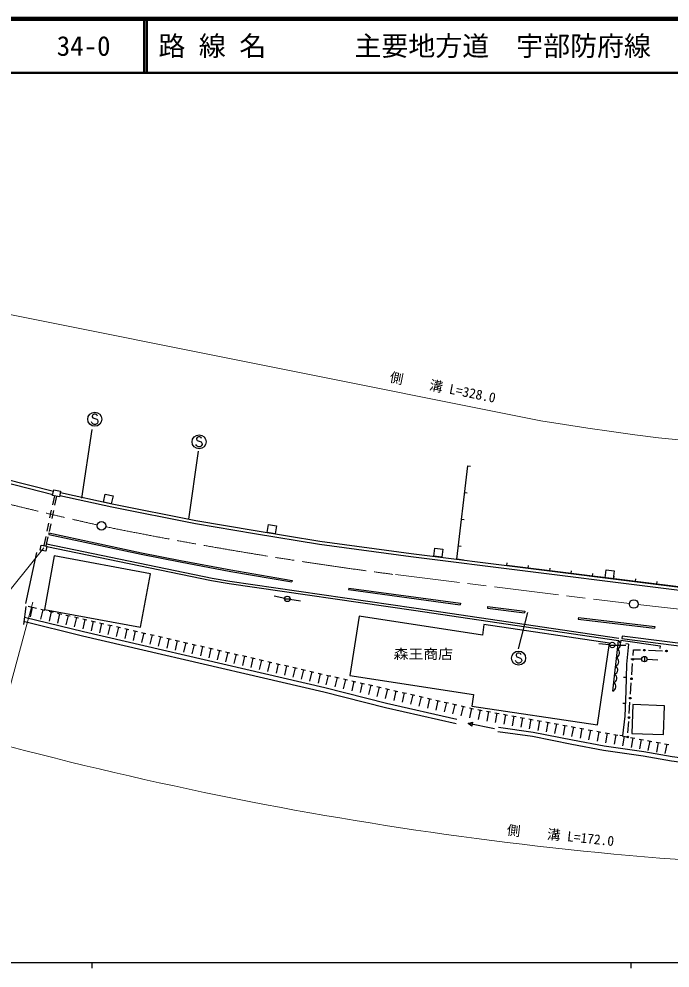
# Model space of a CAD drawing. Units: millimetres, scale not verified. Extents: x 40000 to 680000, y 20000 to 380000.
# Drawn here: x 154516 to 275272, y 204000 to 380000 of the extents above; entities that cross this region are included whole.
import ezdxf
from ezdxf.enums import TextEntityAlignment as Align

# ---------------------------------------------------------------- set-up
doc = ezdxf.new("R2010")
doc.units = ezdxf.units.MM
doc.header["$LTSCALE"] = 1000
doc.linetypes.add('CHAIN', pattern=[18.5, 12, -1.5, 3.5, -1.5])
for name, color, linetype, lineweight in [('M-BGD', 7, 'Continuous', 25), ('M-BMK', 2, 'CHAIN', 13), ('M-BMK-ROW', 30, 'Continuous', 25), ('M-BMK-SRVR', 3, 'Continuous', 25), ('M-STR-HTXT', 7, 'Continuous', 13), ('M-STR-STRC', 7, 'Continuous', 25), ('M-TTL', 2, 'Continuous', 140), ('M-TTL-BAND', 7, 'Continuous', 25), ('M-TTL-LINE', 7, 'Continuous', 50)]:
    doc.layers.add(name, color=color, linetype=linetype, lineweight=lineweight)
doc.layers.add('M-TTL-TXT', color=7, linetype='Continuous')
doc.styles.add('ＭＳ ゴシック', font='')
doc.styles.get('ＭＳ ゴシック').set_extended_font_data('MS Gothic')

msp = doc.modelspace()

# ---------------------------------------------------------------- linework, layer by layer
at = {"layer": 'M-BGD'}
for p, q in [((237743, 297115), (238240, 297057)), ((237172, 292169), (237668, 292111)), ((161081, 291588), (160723, 289908)), ((161493, 291500), (161134, 289820)), ((160514, 288930), (160201, 287463)), ((160926, 288842), (160612, 287375)), ((236601, 287223), (237097, 287165)), ((159992, 286485), (159679, 285018)), ((160404, 286397), (160090, 284930)), ((159470, 284040), (159111, 282361)), ((159882, 283952), (159523, 282273)), ((160084, 284682), (160027, 284418)), ((236029, 282277), (236526, 282219)), ((155784, 271628), (157808, 281045)), ((245017, 278646), (245079, 279142)), ((245017, 278646), (245079, 279142)), ((284725, 273689), (245017, 278646)), ((248988, 278150), (249050, 278646)), ((252959, 277654), (253021, 278151)), ((256930, 277159), (256991, 277655)), ((260900, 276663), (260962, 277159)), ((264871, 276167), (264933, 276664)), ((205179, 275874), (205133, 275608)), ((268842, 275672), (268904, 276168)), ((272813, 275176), (272875, 275672)), ((203797, 272558), (201841, 272971)), ((215692, 274465), (215652, 274168)), ((215652, 274168), (236350, 271380)), ((215692, 274465), (236390, 271677)), ((155763, 271070), (155370, 267696)), ((156209, 271081), (157768, 270722)), ((203787, 272455), (204787, 272455)), ((204782, 272387), (206763, 272115)), ((236390, 271677), (236350, 271380)), ((156988, 270902), (156585, 269148)), ((158937, 270453), (158534, 268699)), ((158548, 270543), (159327, 270363)), ((160497, 270094), (160093, 268340)), ((160107, 270184), (160886, 270005)), ((162056, 269735), (161652, 267981)), ((161666, 269825), (162446, 269646)), ((163615, 269376), (163211, 267622)), ((163225, 269466), (164005, 269287)), ((241445, 271024), (241408, 270726)), ((241408, 270726), (248275, 269865)), ((241445, 271024), (248312, 270162)), ((248312, 270162), (248275, 269865)), ((165174, 269018), (164771, 267263)), ((164784, 269107), (165564, 268928)), ((166734, 268659), (166330, 266904)), ((166344, 268748), (167123, 268569)), ((168293, 268300), (167889, 266546)), ((167903, 268389), (168683, 268210)), ((169852, 267941), (169448, 266187)), ((169462, 268031), (170242, 267851)), ((171411, 267582), (171007, 265828)), ((171021, 267672), (171801, 267492)), ((258278, 268977), (258243, 268679)), ((258243, 268679), (272403, 267015)), ((258278, 268977), (272438, 267313)), ((172970, 267223), (172567, 265469)), ((172581, 267313), (173360, 267133)), ((174530, 266864), (174126, 265110)), ((174140, 266954), (174919, 266774)), ((176089, 266505), (175685, 264751)), ((175699, 266595), (176479, 266415)), ((177648, 266146), (177244, 264392)), ((177258, 266236), (178038, 266057)), ((179207, 265787), (178804, 264033)), ((178818, 265877), (179597, 265698)), ((272438, 267313), (272403, 267015)), ((180767, 265428), (180363, 263674)), ((180377, 265518), (181156, 265339)), ((182326, 265069), (181922, 263315)), ((181936, 265159), (182716, 264980)), ((183885, 264711), (183481, 262956)), ((183495, 264800), (184275, 264621)), ((185444, 264352), (185040, 262598)), ((185054, 264441), (185834, 264262)), ((186614, 264082), (187393, 263903)), ((264074, 263942), (262081, 264113)), ((264648, 255366), (265688, 264715)), ((266152, 264791), (266083, 264296)), ((266152, 264791), (273472, 263776)), ((267565, 264079), (267067, 264131)), ((187003, 263993), (186600, 262239)), ((188563, 263634), (188159, 261880)), ((188173, 263724), (188952, 263544)), ((190122, 263275), (189718, 261521)), ((189732, 263365), (190512, 263185)), ((191681, 262916), (191277, 261162)), ((191291, 263006), (192071, 262826)), ((193240, 262557), (192837, 260803)), ((192851, 262647), (193630, 262467)), ((194410, 262288), (195189, 262108)), ((264072, 263899), (265072, 263899)), ((265072, 263899), (267072, 263899)), ((268410, 261983), (268479, 263033)), ((268479, 263033), (269774, 262981)), ((271272, 262920), (273862, 262816)), ((273472, 263776), (273404, 263281)), ((273472, 263776), (273404, 263281)), ((194800, 262198), (194396, 260444)), ((196359, 261839), (195955, 260085)), ((195969, 261929), (196749, 261750)), ((197918, 261480), (197514, 259726)), ((197528, 261570), (198308, 261391)), ((199477, 261121), (199073, 259367)), ((199087, 261211), (199867, 261032)), ((201036, 260763), (200633, 259008)), ((200647, 260852), (201426, 260673)), ((202206, 260493), (202985, 260314)), ((270023, 261285), (268023, 261302)), ((268176, 258388), (268313, 260487)), ((270523, 261781), (270523, 260781)), ((271023, 261258), (273020, 261165)), ((202596, 260404), (202192, 258650)), ((204155, 260045), (203751, 258291)), ((203765, 260134), (204545, 259955)), ((205714, 259686), (205310, 257932)), ((205324, 259776), (206104, 259596)), ((207273, 259327), (206870, 257573)), ((206884, 259417), (207663, 259237)), ((208833, 258968), (208429, 257214)), ((208443, 259058), (209222, 258878)), ((210392, 258609), (209988, 256855)), ((210002, 258699), (210782, 258519)), ((211843, 258275), (211440, 256521)), ((211561, 258340), (212126, 258210)), ((212126, 258210), (212341, 258161)), ((213510, 257892), (213108, 256138)), ((213121, 257982), (213900, 257803)), ((215070, 257535), (214667, 255780)), ((214680, 257624), (215460, 257445)), ((216629, 257177), (216227, 255422)), ((216240, 257266), (217019, 257087)), ((267141, 257847), (266641, 257854)), ((218189, 256819), (217786, 255065)), ((217799, 256908), (218579, 256730)), ((219748, 256461), (219346, 254707)), ((219359, 256551), (220138, 256372)), ((221308, 256103), (220905, 254349)), ((220918, 256193), (221698, 256014)), ((222867, 255746), (222465, 253991)), ((222478, 255835), (223257, 255656)), ((224427, 255388), (224024, 253633)), ((224037, 255477), (224817, 255298)), ((267941, 254792), (268078, 256891)), ((225986, 255030), (225584, 253276)), ((225597, 255120), (226376, 254941)), ((227546, 254672), (227143, 252918)), ((227156, 254762), (227936, 254583)), ((229105, 254315), (228703, 252560)), ((228716, 254404), (229495, 254225)), ((230665, 253957), (230262, 252202)), ((230275, 254046), (231055, 253867)), ((232224, 253599), (231822, 251845)), ((231834, 253689), (232614, 253510)), ((233784, 253241), (233381, 251487)), ((233394, 253331), (234174, 253152)), ((235343, 252884), (234941, 251129)), ((234953, 252973), (235733, 252794)), ((236903, 252526), (236500, 250771)), ((236513, 252615), (237293, 252436)), ((238462, 252168), (238060, 250414)), ((238072, 252257), (238852, 252079)), ((239637, 251922), (240424, 251778)), ((240030, 251850), (239707, 250079)), ((267000, 253027), (266500, 253049)), ((267707, 251197), (267844, 253295)), ((241211, 251635), (241998, 251491)), ((241604, 251563), (241281, 249792)), ((242785, 251348), (243572, 251204)), ((243178, 251276), (242855, 249505)), ((244359, 251061), (245146, 250917)), ((244752, 250989), (244429, 249218)), ((245933, 250773), (246720, 250630)), ((246326, 250702), (246003, 248931)), ((247507, 250486), (248294, 250343)), ((247900, 250414), (247577, 248644)), ((249081, 250199), (249868, 250056)), ((249474, 250127), (249151, 248357)), ((237824, 249360), (238632, 249582)), ((242728, 248384), (237824, 249360)), ((238486, 248846), (237824, 249360)), ((238632, 249582), (238486, 248846)), ((250655, 249912), (251442, 249768)), ((251048, 249840), (250725, 248069)), ((252229, 249625), (253016, 249481)), ((252622, 249553), (252299, 247782)), ((253803, 249338), (254590, 249194)), ((254196, 249266), (253873, 247495)), ((255377, 249050), (256164, 248907)), ((255770, 248979), (255447, 247208)), ((256951, 248763), (257738, 248620)), ((257344, 248692), (257021, 246921)), ((258525, 248476), (259312, 248333)), ((258918, 248404), (258595, 246634)), ((260099, 248189), (260886, 248045)), ((267473, 247601), (267609, 249700)), ((260492, 248117), (260169, 246346)), ((261673, 247902), (262460, 247758)), ((262066, 247830), (261743, 246059)), ((263247, 247615), (264034, 247471)), ((263640, 247543), (263317, 245772)), ((264821, 247328), (265608, 247184)), ((265214, 247256), (264891, 245485)), ((266446, 247031), (265950, 247092)), ((266395, 247040), (267182, 246897)), ((266788, 246969), (266465, 245198)), ((267969, 246753), (268756, 246610)), ((268362, 246681), (268039, 244911)), ((269543, 246466), (270330, 246323)), ((269936, 246394), (269613, 244624)), ((271117, 246179), (271904, 246035)), ((271510, 246107), (271187, 244336)), ((272691, 245892), (273478, 245748)), ((273084, 245820), (272761, 244049)), ((274265, 245605), (275052, 245461)), ((274658, 245533), (274335, 243762))]:
    msp.add_line(p, q, dxfattribs=at)
for points in [[(73083, 315137), (130380, 299779), (141913, 296608), (160789, 291822)], [(73239, 315716), (130537, 300358), (142066, 297188), (160937, 292404)], [(236963, 279651), (235744, 279804), (237743, 297115)], [(162213, 292195), (171823, 290054), (187344, 287003), (198318, 285112), (210345, 283171), (227238, 280865), (292387, 272732), (302957, 271470), (311838, 270624), (325801, 269872), (336444, 269684), (345121, 269881), (356940, 271012), (363060, 271779), (372674, 273275), (381237, 276686), (394364, 279363)], [(162093, 291658), (171710, 289515), (187244, 286462), (198228, 284569), (210264, 282627), (227167, 280320), (292321, 272186), (302899, 270923), (311797, 270076), (325781, 269322), (336445, 269134), (345153, 269332), (357000, 270465), (363137, 271234), (372820, 272741), (381395, 276157), (394474, 278824)], [(160027, 284418), (177208, 280736), (184432, 279320), (193784, 277554), (205133, 275608)], [(160084, 284682), (177262, 281001), (184483, 279586), (193832, 277820), (205179, 275874)], [(159606, 282661), (190326, 276314), (193600, 275765), (227774, 270779), (265754, 265160)], [(159693, 282183), (190243, 275871), (193530, 275320), (227709, 270334), (265688, 264715)], [(155340, 268314), (166297, 265604), (211067, 255231), (222507, 252330), (235583, 249362)], [(155532, 269090), (166483, 266382), (211256, 256009), (222694, 253108), (235760, 250142)], [(240468, 265757), (217590, 269274), (215895, 258248), (238830, 254723)], [(264061, 264224), (240755, 267685), (240468, 265757)], [(238830, 254723), (238507, 252550), (261813, 249090), (264061, 264224)], [(329877, 259485), (324206, 260354), (318948, 260262), (308794, 260717), (299801, 261345), (266396, 265569), (266328, 265087), (299570, 260829)], [(267565, 264079), (267176, 260336), (267106, 255357), (266894, 250696), (266446, 247031)], [(243324, 247866), (249751, 246975), (257053, 245519), (262914, 244409), (270308, 243372), (275562, 242407), (281718, 241602), (284216, 241373), (298064, 241105), (308899, 241547), (315433, 242541), (319898, 243149), (322592, 243340), (338046, 246775), (346043, 248304), (360550, 251253), (365732, 252655), (372765, 255052), (375153, 255455), (384349, 257860), (392409, 259531), (399024, 260586), (411668, 262346)], [(243434, 248659), (249885, 247764), (257206, 246305), (263044, 245198), (270436, 244162), (275686, 243197), (281807, 242397), (284260, 242172), (298056, 241905), (308822, 242344), (315319, 243333), (319816, 243945), (322476, 244134), (337884, 247559), (345888, 249089), (360366, 252032), (365498, 253421), (372568, 255830), (374985, 256238), (384166, 258639), (392264, 260318), (398911, 261378), (411592, 262979)]]:
    msp.add_lwpolyline(points, dxfattribs=at)
for points in [[(160954, 292668), (162241, 292417), (162041, 291393), (160754, 291644)], [(158636, 282447), (159704, 282237), (159520, 281300), (158453, 281509)], [(159220, 270511), (177084, 267191), (178931, 277128), (161067, 280449)], [(268163, 247512), (274048, 247277), (274262, 252608), (268376, 252843)]]:
    msp.add_lwpolyline(points, close=True, dxfattribs=at)
for centre, radius in [((204287, 272455), 500), ((264572, 263899), 500), ((270523, 262950), 150), ((270523, 262950), 120), ((270523, 262950), 100), ((274611, 262786), 150), ((274611, 262786), 120), ((274611, 262786), 100), ((268362, 261235), 150), ((268362, 261235), 120), ((268362, 261235), 100), ((270523, 261281), 500), ((268127, 257639), 150), ((268127, 257639), 120), ((268127, 257639), 100), ((267893, 254044), 150), ((267893, 254044), 120), ((267893, 254044), 100), ((267658, 250448), 150), ((267658, 250448), 120), ((267658, 250448), 100), ((267424, 246853), 150), ((267424, 246853), 120), ((267424, 246853), 100)]:
    msp.add_circle(centre, radius, dxfattribs=at)
for centre in [(265239, 263976), (265066, 262418), (264893, 260860), (264719, 259302), (264546, 257743), (264373, 256185)]:
    msp.add_arc(centre, 864, 288.58969, 58.72132, dxfattribs=at)
at = {"layer": 'M-BMK'}
for p, q in [((224327, 276950), (267743, 271603)), ((269332, 271415), (300499, 267859))]:
    msp.add_line(p, q, dxfattribs=at)
for centre, radius, start, end in [((358942, 1129153), 864109, 254.53723, 257.30499), ((321492, 1031366), 760647, 258.55886, 262.66098)]:
    msp.add_arc(centre, radius, start, end, dxfattribs=at)
at = {"layer": 'M-BMK-ROW'}
for p, q in [((170171, 290407), (170497, 291872)), ((171635, 290081), (170171, 290407)), ((170497, 291872), (171961, 291545)), ((171961, 291545), (171635, 290081)), ((200535, 284756), (200774, 286237)), ((200774, 286237), (202254, 285998)), ((202254, 285998), (202016, 284517)), ((202016, 284517), (200535, 284756)), ((231464, 280351), (231650, 281840)), ((231650, 281840), (233138, 281654)), ((233138, 281654), (232952, 280165)), ((232952, 280165), (231464, 280351)), ((263214, 276368), (263400, 277857)), ((264703, 276183), (263214, 276368)), ((263400, 277857), (264888, 277671)), ((264888, 277671), (264703, 276183))]:
    msp.add_line(p, q, dxfattribs=at)
at = {"layer": 'M-BMK-SRVR'}
for centre in [(169825, 285993), (268537, 271505)]:
    msp.add_circle(centre, 800, dxfattribs=at)
at = {"layer": 'M-STR-HTXT'}
for p, q in [((78872, 339951), (251316, 305487)), ((159096, 281954), (137621, 255076)), ((149631, 244417), (157083, 271820))]:
    msp.add_line(p, q, dxfattribs=at)
for centre, radius, start, end in [((321987, 719717), 420215, 260.31817, 279.53273), ((329675, 914167), 692070, 254.95371, 270.05538)]:
    msp.add_arc(centre, radius, start, end, dxfattribs=at)
at = {"layer": 'M-STR-STRC'}
for p, q in [((168223, 306598), (168104, 306362)), ((168104, 306362), (168104, 306243)), ((168104, 306243), (168223, 306007)), ((168459, 306716), (168223, 306598)), ((168695, 306716), (168459, 306716)), ((168932, 306598), (168695, 306716)), ((169050, 306362), (168932, 306598)), ((168104, 305062), (167986, 305298)), ((168223, 304943), (168104, 305062)), ((168223, 306007), (168932, 305771)), ((168459, 304825), (168223, 304943)), ((168695, 304825), (168459, 304825)), ((168932, 304943), (168695, 304825)), ((168932, 305771), (169050, 305653)), ((169050, 305062), (168932, 304943)), ((169050, 305653), (169168, 305416)), ((169168, 305298), (169050, 305062)), ((169168, 305416), (169168, 305298)), ((168024, 303876), (166129, 291162)), ((187450, 300877), (187332, 301113)), ((187569, 302413), (187450, 302177)), ((187450, 302177), (187450, 302058)), ((187450, 302058), (187569, 301822)), ((187805, 302531), (187569, 302413)), ((187569, 301822), (188278, 301586)), ((188041, 302531), (187805, 302531)), ((188278, 302413), (188041, 302531)), ((188396, 302177), (188278, 302413)), ((188278, 301586), (188396, 301467)), ((188396, 301467), (188514, 301231)), ((188514, 301113), (188396, 300877)), ((188514, 301231), (188514, 301113)), ((187765, 299848), (185949, 287214)), ((187569, 300758), (187450, 300877)), ((187805, 300640), (187569, 300758)), ((188041, 300640), (187805, 300640)), ((188278, 300758), (188041, 300640)), ((188396, 300877), (188278, 300758)), ((247190, 263210), (248927, 269949)), ((246835, 262300), (246717, 262064)), ((247072, 262419), (246835, 262300)), ((247308, 262419), (247072, 262419)), ((247544, 262300), (247308, 262419)), ((247663, 262064), (247544, 262300)), ((246717, 260764), (246599, 261000)), ((246717, 262064), (246717, 261946)), ((246717, 261946), (246835, 261710)), ((246835, 260646), (246717, 260764)), ((246835, 261710), (247544, 261473)), ((247072, 260528), (246835, 260646)), ((247308, 260528), (247072, 260528)), ((247544, 260646), (247308, 260528)), ((247544, 261473), (247663, 261355)), ((247663, 260764), (247544, 260646)), ((247663, 261355), (247781, 261119)), ((247781, 261000), (247663, 260764)), ((247781, 261119), (247781, 261000))]:
    msp.add_line(p, q, dxfattribs=at)
for centre in [(168577, 305771), (187923, 301586), (247190, 261473)]:
    msp.add_circle(centre, 1300, dxfattribs=at)
at = {"layer": 'M-TTL'}
msp.add_line((680000, 380000), (40000, 380000), dxfattribs=at)
at = {"layer": 'M-TTL-BAND'}
for p, q in [((40000, 205000), (579000, 205000)), ((168000, 205000), (168000, 204000)), ((268000, 205000), (268000, 204000))]:
    msp.add_line(p, q, dxfattribs=at)
at = {"layer": 'M-TTL-LINE'}
for p, q in [((177750, 380000), (177750, 370000)), ((178250, 380000), (178250, 370000)), ((40000, 370000), (680000, 370000))]:
    msp.add_line(p, q, dxfattribs=at)

# ---------------------------------------------------------------- texts
at = {"layer": 'M-BGD', "style": 'ＭＳ ゴシック', "width": 1.1}
msp.add_text('森王商店', height=1833, dxfattribs=at).set_placement((229502, 260761), align=Align.BOTTOM_CENTER)
at = {"layer": 'M-STR-HTXT', "style": 'ＭＳ ゴシック'}
for s, rotation, p in [('側\u3000\u3000溝 L=328.0', 348.669, (232835, 310245)), ('側\u3000\u3000溝 L=172.0', 353.918, (254805, 227123))]:
    msp.add_text(s, height=1833, rotation=rotation, dxfattribs=at).set_placement(p, align=Align.BOTTOM_CENTER)
at = {"layer": 'M-TTL-TXT', "style": 'ＭＳ ゴシック'}
for s, p in [('34-0', (161521, 375000)), ('路 線 名', (180380, 375000)), ('主要地方道\u3000宇部防府線', (216734, 375000))]:
    msp.add_text(s, height=3666, dxfattribs=at).set_placement(p, align=Align.MIDDLE_LEFT)

doc.saveas('drawing.dxf')
